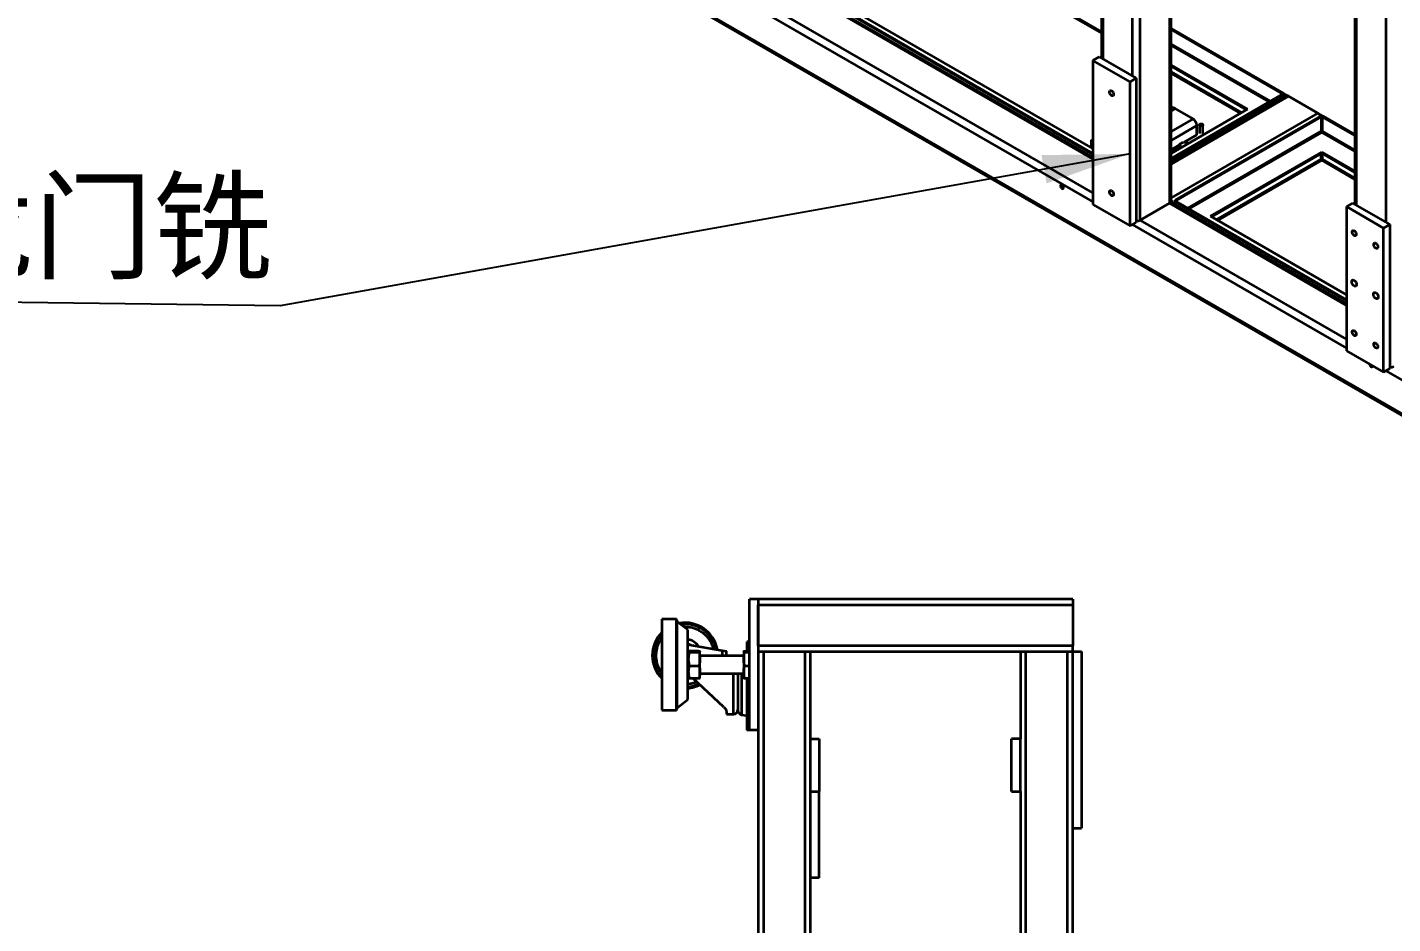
# Model space of a CAD drawing. Header units: millimetres. Extents: x 5960 to 13385, y 4099 to 9349.
# Drawn here: x 10098 to 11660, y 6561 to 7588 of the extents above; entities that cross this region are included whole.
import ezdxf

# ---------------------------------------------------------------- set-up
doc = ezdxf.new("R2010")
doc.units = ezdxf.units.MM
doc.styles.get("Standard").update_dxf_attribs({"font": 'arial.ttf'})
doc.dimstyles.new('ISO-25', dxfattribs={"dimtxt": 2.5, "dimasz": 2.5, "dimexe": 1.25, "dimexo": 0.625, "dimtad": 1, "dimtxsty": 'Standard', "dimcen": 2.5, "dimadec": 0, "dimazin": 0, "dimtfac": 1, "dimtmove": 0, "dimatfit": 3, "dimfxl": 1, "dimarcsym": 0})

msp = doc.modelspace()

# ---------------------------------------------------------------- linework, layer by layer
at = {"color": 8, "linetype": 'Continuous', "lineweight": 35}
for p, q in [((11371.246, 7366.883), (11371.246, 8409.892)), ((11404.621, 8390.624), (11404.621, 7386.151)), ((11328.819, 7551.092), (11328.819, 8258.217)), ((11362.195, 8241.889), (11362.195, 7531.825)), ((11618.733, 7383.728), (11618.733, 8090.854)), ((11652.108, 8074.526), (11652.108, 7364.461)), ((11041.951, 7746.87), (11326.945, 7582.347)), ((11041.451, 7745.526), (11326.945, 7580.714)), ((10867.22, 7696.386), (11317.223, 7436.605)), ((10829.319, 7669.28), (11317.223, 7387.619)), ((11317.223, 7398.07), (10833.844, 7677.118)), ((11406.496, 7568.268), (11519.806, 7502.855)), ((11406.496, 7566.635), (11518.392, 7502.038)), ((11406.496, 7536.423), (11487.278, 7489.788)), ((11406.496, 7534.79), (11485.863, 7488.972)), ((11406.496, 7430.992), (11540.951, 7508.612)), ((11406.496, 7491.656), (11411.33, 7494.447)), ((11574.327, 7489.345), (11406.496, 7392.458)), ((11431.633, 7482.726), (11406.496, 7468.215)), ((11578.352, 7481.218), (11578.852, 7481.506)), ((11578.852, 7481.506), (11579.352, 7481.218)), ((11406.496, 7458.091), (11436.017, 7475.133)), ((11425.766, 7380.394), (11578.352, 7468.48)), ((11427.18, 7379.577), (11578.852, 7467.135)), ((11578.852, 7467.135), (11616.858, 7445.195)), ((11579.352, 7468.48), (11616.858, 7446.828)), ((11458.295, 7367.327), (11578.352, 7436.635)), ((11459.709, 7366.511), (11578.852, 7435.291)), ((11578.852, 7442.965), (11578.352, 7442.677)), ((11579.352, 7442.677), (11578.852, 7442.965)), ((11578.852, 7435.291), (11616.858, 7413.35)), ((11579.352, 7436.635), (11616.858, 7414.983)), ((11404.621, 7386.151), (11607.136, 7269.241)), ((11362.194, 7361.658), (11607.136, 7220.256)), ((11607.136, 7230.706), (11371.246, 7366.883)), ((11652.108, 7194.294), (11897.05, 7052.892)), ((10849.189, 6901.361), (10850.66, 6901.459)), ((10893.16, 6874.284), (10893.16, 6867.922)), ((10906.16, 6801.422), (10906.16, 6847.922)), ((10915.292, 6847.922), (10915.292, 6800.693))]:
    msp.add_line(p, q, dxfattribs=at)
at = {"color": 7, "linetype": 'Continuous', "lineweight": 35}
for p, q in [((11406.496, 7388.763), (11406.496, 8389.542)), ((11326.945, 8259.3), (11326.945, 7552.174)), ((11616.858, 8091.936), (11616.858, 7384.81)), ((11317.223, 7438.769), (10870.42, 7696.702)), ((10873.306, 7698.097), (11317.223, 7441.83)), ((10874.367, 7698.709), (11317.223, 7443.054)), ((11317.223, 7448.766), (10914.172, 7681.443)), ((12441.522, 6700.034), (10829.319, 7630.739)), ((10830.645, 7627.809), (12441.929, 6697.634)), ((11616.858, 7464.791), (11406.496, 7586.231)), ((11534.865, 7512.125), (11406.496, 7586.231)), ((11533.804, 7511.513), (11406.496, 7585.007)), ((11324.294, 7553.704), (11317.223, 7549.622)), ((11359.649, 7525.13), (11317.223, 7549.622)), ((11317.223, 7549.622), (11317.223, 7384.681)), ((11324.294, 7553.704), (11366.72, 7529.212)), ((11406.496, 7544.184), (11493.999, 7493.669)), ((11366.72, 7529.212), (11359.649, 7525.13)), ((11366.72, 7529.212), (11366.72, 7364.271)), ((11492.939, 7493.056), (11406.496, 7542.959)), ((11359.649, 7360.189), (11359.649, 7525.13)), ((11534.865, 7512.125), (11533.804, 7511.513)), ((11534.865, 7510.323), (11534.865, 7512.125)), ((11406.496, 7437.442), (11533.804, 7510.936)), ((11406.496, 7436.217), (11534.865, 7510.323)), ((11537.751, 7508.929), (11406.496, 7433.156)), ((11533.804, 7511.513), (11533.804, 7510.936)), ((11534.865, 7510.323), (11533.804, 7510.936)), ((11534.865, 7510.323), (11534.865, 7507.262)), ((11540.951, 7508.612), (11574.327, 7489.345)), ((11493.999, 7493.669), (11406.496, 7443.154)), ((11577.291, 7485.831), (11410.707, 7389.664)), ((11431.633, 7482.726), (11411.33, 7494.447)), ((11578.352, 7485.219), (11411.768, 7389.052)), ((11577.291, 7485.831), (11578.352, 7485.219)), ((11578.352, 7485.219), (11578.352, 7468.48)), ((11578.852, 7481.506), (11578.852, 7467.135)), ((11580.413, 7485.831), (11579.352, 7485.219)), ((11616.858, 7463.567), (11579.352, 7485.219)), ((11579.352, 7485.219), (11579.352, 7468.48)), ((11616.858, 7464.791), (11580.413, 7485.831)), ((11436.017, 7464.273), (11436.017, 7475.133)), ((11438.966, 7475.762), (11438.966, 7465.906)), ((11439.856, 7476.754), (11439.552, 7476.578)), ((11442.381, 7476.578), (11442.077, 7476.754)), ((11442.966, 7465.906), (11442.966, 7475.762)), ((11315.223, 7457.393), (11315.223, 7449.921)), ((11316.112, 7458.384), (11315.808, 7458.209)), ((11416.298, 7452.89), (11406.496, 7447.231)), ((11410.559, 7447.538), (11414.883, 7451.147)), ((11416.298, 7453.709), (11420.38, 7456.066)), ((11417.792, 7450.49), (11416.298, 7453.709)), ((11416.298, 7450.032), (11416.298, 7453.709)), ((11416.782, 7449.092), (11416.298, 7450.032)), ((11418.905, 7450.318), (11417.792, 7450.49)), ((11417.792, 7449.675), (11417.792, 7450.49)), ((11420.38, 7456.066), (11425.957, 7455.204)), ((11436.017, 7464.273), (11421.5, 7455.893)), ((11425.957, 7455.204), (11426.255, 7454.561)), ((11406.496, 7446.31), (11410.559, 7447.538)), ((11415.124, 7448.964), (11415.124, 7448.356)), ((11415.124, 7448.356), (11415.135, 7448.141)), ((11451.573, 7371.207), (11578.852, 7444.684)), ((11578.852, 7443.459), (11452.634, 7370.595)), ((11578.352, 7436.635), (11578.352, 7443.171)), ((11578.446, 7441.035), (11579.352, 7440.512)), ((11578.852, 7444.684), (11616.858, 7422.744)), ((11578.852, 7443.459), (11578.852, 7444.684)), ((11616.858, 7421.519), (11578.852, 7443.459)), ((11578.852, 7443.459), (11578.852, 7442.965)), ((11579.352, 7443.171), (11579.352, 7436.635)), ((11607.136, 7271.405), (11406.089, 7387.467)), ((11410.707, 7389.664), (11411.768, 7389.052)), ((11410.707, 7389.664), (11410.707, 7387.862)), ((11410.707, 7387.862), (11411.768, 7388.474)), ((11410.707, 7384.801), (11410.707, 7387.862)), ((11410.707, 7387.862), (11607.136, 7274.466)), ((11411.768, 7389.052), (11411.768, 7388.474)), ((11411.768, 7388.474), (11607.136, 7275.691)), ((11317.223, 7384.681), (11359.649, 7360.189)), ((11404.621, 7386.151), (11371.246, 7366.883)), ((11614.207, 7386.341), (11607.136, 7382.259)), ((11649.563, 7357.766), (11607.136, 7382.259)), ((11607.136, 7382.259), (11607.136, 7217.317)), ((11614.207, 7386.341), (11656.634, 7361.848)), ((11359.649, 7360.189), (11366.72, 7364.271)), ((11607.136, 7281.403), (11451.573, 7371.207)), ((11656.634, 7361.848), (11649.563, 7357.766)), ((11649.563, 7192.825), (11649.563, 7357.766)), ((11656.634, 7361.848), (11656.634, 7196.907)), ((11607.136, 7217.317), (11649.563, 7192.825)), ((11649.563, 7192.825), (11656.634, 7196.907)), ((10934.16, 6932.922), (10924.16, 6932.922)), ((10924.16, 6782.922), (10924.16, 6932.922)), ((11294.16, 6932.922), (10934.16, 6932.922)), ((10934.16, 6932.922), (10934.16, 6782.922)), ((10934.16, 6926.522), (11294.16, 6926.522)), ((10934.16, 6879.322), (10934.16, 6926.522)), ((11294.16, 6932.922), (11294.16, 6926.522)), ((11294.16, 6926.522), (11294.16, 6879.322)), ((10840.66, 6909.922), (10824.16, 6909.922)), ((10824.16, 6909.922), (10824.16, 6811.305)), ((10841.66, 6908.922), (10840.66, 6909.922)), ((10840.66, 6811.305), (10840.66, 6909.922)), ((10841.66, 6806.922), (10841.66, 6908.922)), ((10853.66, 6897.922), (10841.66, 6907.153)), ((10853.66, 6817.922), (10853.66, 6897.922)), ((10853.66, 6881.096), (10893.16, 6874.284)), ((10853.66, 6874.188), (10853.91, 6874.051)), ((10854.66, 6873.922), (10853.66, 6873.922)), ((10853.91, 6874.051), (10854.124, 6873.922)), ((10853.91, 6874.051), (10854.134, 6873.922)), ((10854.66, 6843.578), (10854.66, 6873.922)), ((10854.66, 6873.618), (10855.267, 6873.268)), ((10854.66, 6873.545), (10855.023, 6873.24)), ((10866.5, 6873.449), (10855.821, 6873.449)), ((10855.821, 6872.332), (10866.5, 6872.332)), ((10867.66, 6864.568), (10867.66, 6872.891)), ((10893.16, 6874.284), (10898.16, 6873.422)), ((10898.16, 6867.922), (10898.16, 6873.422)), ((10917.66, 6872.891), (10917.66, 6864.568)), ((10918.821, 6873.449), (10924.16, 6873.449)), ((10918.821, 6872.332), (10924.16, 6872.332)), ((10921.16, 6883.922), (10921.16, 6878.922)), ((10924.16, 6883.922), (10921.16, 6883.922)), ((10924.16, 6878.922), (10921.16, 6878.922)), ((10921.16, 6878.922), (10921.16, 6873.449)), ((11294.16, 6879.322), (10934.16, 6879.322)), ((10934.16, 6872.922), (10940.56, 6872.922)), ((10940.56, 5592.922), (10940.56, 6872.922)), ((10940.56, 6872.922), (10987.76, 6872.922)), ((10987.76, 6872.922), (10987.76, 5592.922)), ((10987.76, 6872.922), (10994.16, 6872.922)), ((10994.16, 6872.922), (11234.16, 6872.922)), ((10994.16, 6772.922), (10994.16, 6872.922)), ((11234.16, 6872.922), (11234.16, 6772.922)), ((11234.16, 6872.922), (11240.56, 6872.922)), ((11240.56, 5592.922), (11240.56, 6872.922)), ((11240.56, 6872.922), (11287.76, 6872.922)), ((11287.76, 6872.922), (11287.76, 5592.922)), ((11287.76, 6872.922), (11294.16, 6872.922)), ((11294.16, 6872.922), (11294.16, 6879.322)), ((11294.16, 6872.922), (11304.16, 6872.922)), ((11294.16, 6670.922), (11294.16, 6872.922)), ((11304.16, 6872.922), (11304.16, 6670.922)), ((10855.821, 6856.805), (10866.5, 6856.805)), ((10917.66, 6867.922), (10867.66, 6867.922)), ((10867.66, 6849.6), (10867.66, 6864.568)), ((10917.66, 6864.568), (10917.66, 6849.6)), ((10918.821, 6856.805), (10924.16, 6856.805)), ((10853.66, 6841.922), (10854.66, 6841.922)), ((10854.66, 6841.922), (10854.66, 6843.578)), ((10855.821, 6842.394), (10866.5, 6842.394)), ((10894.975, 6809.388), (10859.533, 6842.394)), ((10867.66, 6842.953), (10867.66, 6849.6)), ((10867.66, 6847.922), (10917.66, 6847.922)), ((10911.16, 6847.922), (10911.16, 6805.617)), ((10917.66, 6849.6), (10917.66, 6842.953)), ((10918.821, 6842.394), (10924.16, 6842.394)), ((10921.16, 6842.394), (10921.16, 6787.922)), ((10824.16, 6811.305), (10824.16, 6805.922)), ((10840.66, 6805.922), (10840.66, 6811.305)), ((10841.66, 6808.691), (10853.66, 6817.922)), ((10824.16, 6805.922), (10840.66, 6805.922)), ((10840.66, 6805.922), (10841.66, 6806.922)), ((10898.16, 6802.07), (10898.16, 6801.422)), ((10898.16, 6801.422), (10906.16, 6801.422)), ((10915.292, 6800.693), (10921.16, 6799.658)), ((10921.16, 6787.922), (10924.16, 6787.922)), ((10921.16, 6787.922), (10921.16, 6782.922)), ((10924.16, 6782.922), (10921.16, 6782.922)), ((10934.16, 6782.922), (10924.16, 6782.922)), ((10934.16, 6782.922), (10934.16, 5682.922)), ((10994.16, 6712.922), (10994.16, 6772.922)), ((10994.16, 6772.922), (11004.16, 6772.922)), ((11004.16, 6772.922), (11004.16, 6712.922)), ((11224.16, 6712.922), (11224.16, 6772.922)), ((11234.16, 6772.922), (11224.16, 6772.922)), ((11234.16, 6712.922), (11234.16, 6772.922)), ((10994.16, 6712.922), (11004.16, 6712.922)), ((10994.16, 5752.922), (10994.16, 6712.922)), ((11004.16, 6613.922), (11004.16, 6712.922)), ((11224.16, 6712.922), (11234.16, 6712.922)), ((11234.16, 6712.922), (11234.16, 5752.922)), ((11294.16, 6670.922), (11304.16, 6670.922)), ((11294.16, 5794.922), (11294.16, 6670.922)), ((11004.16, 6613.922), (10994.16, 6613.922))]:
    msp.add_line(p, q, dxfattribs=at)
at = {"color": 7, "linetype": 'Continuous', "lineweight": 35, "flags": 128}
for points in [[(11340.84, 7510.675), (11340.71, 7509.849), (11340.333, 7509.263), (11339.751, 7508.98), (11339.026, 7509.031), (11338.237, 7509.411), (11337.47, 7510.078), (11336.808, 7510.961), (11336.321, 7511.963), (11336.064, 7512.975), (11336.064, 7513.889), (11336.321, 7514.605), (11336.808, 7515.046), (11337.47, 7515.163), (11338.237, 7514.945), (11339.026, 7514.414), (11339.751, 7513.628), (11340.333, 7512.673), (11340.71, 7511.652), (11340.84, 7510.675)], [(11439.552, 7474.946), (11439.119, 7475.32), (11438.966, 7475.762), (11439.119, 7476.204), (11439.552, 7476.578)], [(11442.077, 7475.472), (11441.567, 7475.275), (11440.966, 7475.206), (11440.365, 7475.275), (11439.856, 7475.472), (11439.515, 7475.766), (11439.396, 7476.113), (11439.515, 7476.46), (11439.856, 7476.754), (11440.365, 7476.95), (11440.966, 7477.019), (11441.567, 7476.95), (11442.077, 7476.754), (11442.417, 7476.46), (11442.537, 7476.113), (11442.417, 7475.766), (11442.077, 7475.472)], [(11442.381, 7476.578), (11442.814, 7476.204), (11442.966, 7475.762), (11442.814, 7475.32), (11442.381, 7474.946), (11441.732, 7474.695), (11440.966, 7474.607), (11440.201, 7474.695), (11439.552, 7474.946)], [(11315.808, 7456.576), (11315.375, 7456.951), (11315.223, 7457.393), (11315.375, 7457.835), (11315.808, 7458.209)], [(11316.112, 7457.102), (11315.772, 7457.396), (11315.652, 7457.743), (11315.772, 7458.09), (11316.112, 7458.385), (11316.622, 7458.581), (11317.223, 7458.65)], [(11317.223, 7456.238), (11316.457, 7456.326), (11315.808, 7456.576)], [(11317.223, 7456.837), (11316.622, 7456.906), (11316.112, 7457.102)], [(11414.883, 7451.147), (11416.02, 7451.913), (11416.298, 7452.059)], [(11283.635, 7404.069), (11283.501, 7404.928), (11283.117, 7405.812), (11282.544, 7406.585), (11281.867, 7407.131), (11281.191, 7407.366), (11280.617, 7407.255), (11280.234, 7406.814), (11280.1, 7406.11), (11280.234, 7405.252), (11280.617, 7404.368), (11281.191, 7403.594), (11281.867, 7403.049), (11282.544, 7402.813), (11283.117, 7402.925), (11283.501, 7403.366), (11283.635, 7404.069)], [(11340.84, 7396.36), (11340.71, 7395.534), (11340.333, 7394.947), (11339.751, 7394.664), (11339.026, 7394.716), (11338.237, 7395.096), (11337.47, 7395.763), (11336.808, 7396.645), (11336.321, 7397.647), (11336.064, 7398.66), (11336.064, 7399.574), (11336.321, 7400.29), (11336.808, 7400.73), (11337.47, 7400.848), (11338.237, 7400.629), (11339.026, 7400.098), (11339.751, 7399.313), (11340.333, 7398.358), (11340.71, 7397.336), (11340.84, 7396.36)], [(11618.379, 7350.455), (11618.249, 7349.629), (11617.872, 7349.043), (11617.29, 7348.76), (11616.565, 7348.811), (11615.777, 7349.191), (11615.01, 7349.858), (11614.347, 7350.741), (11613.861, 7351.743), (11613.604, 7352.755), (11613.604, 7353.669), (11613.861, 7354.385), (11614.347, 7354.826), (11615.01, 7354.943), (11615.777, 7354.725), (11616.565, 7354.194), (11617.29, 7353.408), (11617.872, 7352.453), (11618.249, 7351.432), (11618.379, 7350.455)], [(11643.128, 7336.168), (11642.998, 7335.342), (11642.621, 7334.756), (11642.039, 7334.473), (11641.314, 7334.524), (11640.525, 7334.904), (11639.758, 7335.571), (11639.096, 7336.454), (11638.61, 7337.455), (11638.353, 7338.468), (11638.353, 7339.382), (11638.61, 7340.098), (11639.096, 7340.539), (11639.758, 7340.656), (11640.525, 7340.438), (11641.314, 7339.907), (11642.039, 7339.121), (11642.621, 7338.166), (11642.998, 7337.145), (11643.128, 7336.168)], [(11618.804, 7293.053), (11618.678, 7292.162), (11618.312, 7291.496), (11617.739, 7291.114), (11617.009, 7291.049), (11616.187, 7291.306), (11615.346, 7291.864), (11614.561, 7292.673), (11613.902, 7293.661), (11613.427, 7294.739), (11613.178, 7295.813), (11613.178, 7296.787), (11613.427, 7297.574), (11613.902, 7298.104), (11614.561, 7298.33), (11615.346, 7298.233), (11616.187, 7297.82), (11617.009, 7297.129), (11617.739, 7296.221), (11618.312, 7295.176), (11618.678, 7294.088), (11618.804, 7293.053)], [(11643.552, 7278.765), (11643.427, 7277.875), (11643.061, 7277.209), (11642.487, 7276.827), (11641.757, 7276.761), (11640.935, 7277.019), (11640.095, 7277.577), (11639.31, 7278.386), (11638.651, 7279.374), (11638.176, 7280.452), (11637.927, 7281.526), (11637.927, 7282.5), (11638.176, 7283.287), (11638.651, 7283.817), (11639.31, 7284.043), (11640.095, 7283.946), (11640.935, 7283.533), (11641.757, 7282.842), (11642.487, 7281.934), (11643.061, 7280.889), (11643.427, 7279.801), (11643.552, 7278.765)], [(11618.379, 7236.14), (11618.249, 7235.313), (11617.872, 7234.727), (11617.29, 7234.444), (11616.565, 7234.496), (11615.777, 7234.875), (11615.01, 7235.543), (11614.347, 7236.425), (11613.861, 7237.427), (11613.604, 7238.44), (11613.604, 7239.353), (11613.861, 7240.07), (11614.347, 7240.51), (11615.01, 7240.627), (11615.777, 7240.409), (11616.565, 7239.878), (11617.29, 7239.093), (11617.872, 7238.138), (11618.249, 7237.116), (11618.379, 7236.14)], [(11643.128, 7221.853), (11642.998, 7221.026), (11642.621, 7220.44), (11642.039, 7220.157), (11641.314, 7220.208), (11640.525, 7220.588), (11639.758, 7221.256), (11639.096, 7222.138), (11638.61, 7223.14), (11638.353, 7224.152), (11638.353, 7225.066), (11638.61, 7225.782), (11639.096, 7226.223), (11639.758, 7226.34), (11640.525, 7226.122), (11641.314, 7225.591), (11642.039, 7224.805), (11642.621, 7223.85), (11642.998, 7222.829), (11643.128, 7221.853)], [(11633.653, 7202.01), (11633.653, 7202.008), (11633.787, 7201.149), (11634.171, 7200.266), (11634.744, 7199.492), (11635.421, 7198.947), (11636.097, 7198.711), (11636.671, 7198.823), (11637.054, 7199.264), (11637.188, 7199.967), (11637.188, 7199.967)], [(10853.66, 6881.84), (10855.262, 6881.379), (10857.284, 6880.471)]]:
    msp.add_lwpolyline(points, dxfattribs=at)
at = {"color": 7, "linetype": 'Continuous', "lineweight": 35}
for centre, radius, start, end in [((11539.077, 7505.995), 3.219, 54.382423, 114.307119), ((11407.462, 7488.698), 6.929, 56.0618, 98.015048), ((11426.498, 7474.7), 9.528, 2.605478, 57.394522), ((11569.185, 7481.253), 9.587, 26.755962, 57.566809), ((11570.553, 7481.341), 8.301, 1.142636, 20.02137), ((11417.905, 7448.93), 2.748, 125.779548, 195.205033), ((11574.891, 7442.8), 3.965, 330.810597, 2.393186), ((11286.448, 7407.734), 4.122, 195.046964, 224.94766), ((11403.293, 7389.082), 3.219, 294.374658, 354.305201), ((11398.466, 7382.596), 10.804, 18.010979, 41.990751), ((11366.905, 7375.034), 9.235, 268.855903, 298.040239), ((11656.818, 7207.67), 9.235, 268.855903, 298.040239), ((10850.66, 6868.422), 37.5, 10.498517, 100.18598), ((10850.66, 6868.422), 37.5, 134.964349, 225.035651), ((10850.66, 6868.422), 18.75, 34.109503, 80.793104), ((10850.66, 6868.422), 37.5, 274.588566, 296.754366), ((10906.16, 6806.422), 5, 270, 0), ((10916.16, 6805.617), 5, 180, 260)]:
    msp.add_arc(centre, radius, start, end, dxfattribs=at)
at = {"color": 8, "linetype": 'Continuous', "lineweight": 35}
for start, end in [(11.390958, 97.959524), (137.422423, 222.577577), (274.781824, 295.861925)]:
    msp.add_arc((10850.66, 6868.422), 35.988, start, end, dxfattribs=at)
at = {"color": 7, "linetype": 'Continuous', "lineweight": 35}
for points in [[(11578.352, 7468.48), (11578.346, 7468.357), (11578.332, 7468.11), (11578.444, 7467.716), (11578.626, 7467.363), (11578.777, 7467.211), (11578.852, 7467.135)], [(11578.852, 7467.135), (11578.928, 7467.211), (11579.078, 7467.363), (11579.26, 7467.716), (11579.372, 7468.11), (11579.359, 7468.357), (11579.352, 7468.48)], [(11578.852, 7435.291), (11578.777, 7435.366), (11578.626, 7435.518), (11578.444, 7435.871), (11578.332, 7436.266), (11578.346, 7436.512), (11578.352, 7436.635)], [(11579.352, 7436.635), (11579.359, 7436.512), (11579.372, 7436.266), (11579.26, 7435.871), (11579.078, 7435.518), (11578.928, 7435.366), (11578.852, 7435.291)]]:
    msp.add_open_spline(points, degree=3, dxfattribs=at)
at = {"color": 8, "linetype": 'Continuous', "lineweight": 35}
for points, knots in [([(10824.16, 6848.702), (10824.065, 6848.827), (10823.83, 6849.136), (10823.465, 6849.659), (10823.053, 6850.267), (10822.645, 6850.904), (10822.251, 6851.552), (10821.871, 6852.208), (10821.605, 6852.694), (10821.289, 6853.291), (10820.897, 6854.064), (10820.305, 6855.351), (10819.761, 6856.697), (10819.273, 6858.082), (10818.866, 6859.404), (10818.48, 6860.889), (10818.135, 6862.539), (10817.856, 6864.355), (10817.667, 6866.334), (10817.579, 6869.057), (10817.788, 6872.468), (10818.353, 6875.506), (10818.903, 6877.553), (10819.242, 6878.659), (10819.619, 6879.752), (10820.035, 6880.831), (10820.487, 6881.895), (10820.977, 6882.942), (10821.358, 6883.688), (10821.756, 6884.427), (10822.224, 6885.258), (10822.892, 6886.342), (10823.534, 6887.284), (10823.934, 6887.855), (10824.125, 6888.101), (10824.16, 6888.146)], [0, 0, 0, 0, 0.01118991, 0.0275094, 0.04533188, 0.0632701, 0.08120823, 0.09914624, 0.1170841, 0.12049275, 0.14713883, 0.17858613, 0.22097794, 0.25011837, 0.28283284, 0.31912117, 0.35898319, 0.40241871, 0.4494275, 0.50000933, 0.59569155, 0.69137386, 0.71872737, 0.74608088, 0.77343439, 0.80078788, 0.82814137, 0.85549485, 0.88284832, 0.88755653, 0.91506332, 0.95054396, 0.97786617, 0.99597225, 1, 1, 1, 1]), ([(10850.66, 6901.459), (10852.432, 6901.377), (10855.975, 6901.213), (10860.119, 6900.15), (10863.11, 6899.049), (10865.054, 6898.184), (10866.938, 6897.197), (10868.755, 6896.091), (10870.153, 6895.111), (10871.171, 6894.326), (10871.843, 6893.779), (10872.501, 6893.216), (10873.073, 6892.699), (10873.77, 6892.039), (10874.514, 6891.293), (10875.262, 6890.479), (10875.969, 6889.666), (10876.675, 6888.801), (10877.336, 6887.921), (10877.857, 6887.185), (10878.267, 6886.576), (10878.675, 6885.939), (10879.07, 6885.292), (10879.449, 6884.635), (10879.715, 6884.15), (10880.032, 6883.552), (10880.423, 6882.779), (10881.015, 6881.493), (10881.56, 6880.147), (10882.046, 6878.761), (10882.45, 6877.463), (10882.68, 6876.544), (10882.798, 6876.071)], [0, 0, 0, 0, 0.12022364, 0.24044728, 0.28858033, 0.33671338, 0.38484642, 0.43297947, 0.48111252, 0.50072557, 0.52033862, 0.53995173, 0.55956493, 0.57268836, 0.60518212, 0.63110366, 0.64780066, 0.6783463, 0.70692951, 0.72254918, 0.73960736, 0.75677633, 0.77394521, 0.79111398, 0.8082826, 0.81154508, 0.8370485, 0.86714723, 0.90772114, 0.93561193, 0.96692348, 1, 1, 1, 1]), ([(10864.026, 6838.211), (10863.865, 6838.139), (10863.469, 6837.964), (10862.829, 6837.704), (10862.109, 6837.428), (10861.383, 6837.169), (10860.65, 6836.927), (10860.143, 6836.773), (10859.768, 6836.664), (10859.331, 6836.54), (10858.683, 6836.37), (10857.876, 6836.179), (10857.061, 6836.005), (10856.102, 6835.833), (10854.958, 6835.641), (10854.123, 6835.605), (10853.66, 6835.584)], [0, 0, 0, 0, 0.04913846, 0.12083457, 0.19253984, 0.26431315, 0.33608633, 0.40785907, 0.41225642, 0.44507998, 0.53464891, 0.59906543, 0.67656884, 0.76715882, 0.87083499, 1, 1, 1, 1])]:
    msp.add_open_spline(points, degree=3, knots=knots, dxfattribs=at)
at = {"color": 7, "linetype": 'Continuous', "lineweight": 35}
for points, knots in [([(10854.66, 6872.891), (10854.718, 6872.984), (10854.835, 6873.172), (10855.49, 6873.356), (10855.821, 6873.449)], [0, 0, 0, 0, 0.49585378, 1, 1, 1, 1]), ([(10855.821, 6872.332), (10855.495, 6872.423), (10854.839, 6872.607), (10854.72, 6872.796), (10854.66, 6872.891)], [0, 0, 0, 0, 0.49653037, 1, 1, 1, 1]), ([(10854.66, 6864.568), (10854.718, 6865.868), (10854.835, 6868.488), (10855.49, 6871.044), (10855.821, 6872.332)], [0, 0, 0, 0, 0.49585378, 1, 1, 1, 1]), ([(10866.5, 6873.449), (10866.826, 6873.358), (10867.482, 6873.174), (10867.601, 6872.985), (10867.66, 6872.891)], [0, 0, 0, 0, 0.49653037, 1, 1, 1, 1]), ([(10867.66, 6872.891), (10867.602, 6872.797), (10867.485, 6872.609), (10866.83, 6872.425), (10866.5, 6872.332)], [0, 0, 0, 0, 0.49585379, 1, 1, 1, 1]), ([(10866.5, 6872.332), (10866.826, 6871.063), (10867.482, 6868.508), (10867.601, 6865.888), (10867.66, 6864.568)], [0, 0, 0, 0, 0.49653037, 1, 1, 1, 1]), ([(10917.66, 6872.891), (10917.718, 6872.984), (10917.835, 6873.172), (10918.49, 6873.356), (10918.821, 6873.449)], [0, 0, 0, 0, 0.495853785, 1, 1, 1, 1]), ([(10918.821, 6872.332), (10918.495, 6872.423), (10917.839, 6872.607), (10917.72, 6872.796), (10917.66, 6872.891)], [0, 0, 0, 0, 0.49653037, 1, 1, 1, 1]), ([(10917.66, 6864.568), (10917.718, 6865.868), (10917.835, 6868.488), (10918.49, 6871.044), (10918.821, 6872.332)], [0, 0, 0, 0, 0.49585379, 1, 1, 1, 1]), ([(10855.821, 6856.805), (10855.495, 6858.074), (10854.839, 6860.629), (10854.72, 6863.249), (10854.66, 6864.568)], [0, 0, 0, 0, 0.49653038, 1, 1, 1, 1]), ([(10854.66, 6849.6), (10854.718, 6850.805), (10854.835, 6853.237), (10855.49, 6855.609), (10855.821, 6856.805)], [0, 0, 0, 0, 0.49585379, 1, 1, 1, 1]), ([(10867.66, 6864.568), (10867.602, 6863.269), (10867.485, 6860.649), (10866.83, 6858.093), (10866.5, 6856.805)], [0, 0, 0, 0, 0.49585379, 1, 1, 1, 1]), ([(10866.5, 6856.805), (10866.826, 6855.627), (10867.482, 6853.256), (10867.601, 6850.824), (10867.66, 6849.6)], [0, 0, 0, 0, 0.49653037, 1, 1, 1, 1]), ([(10918.821, 6856.805), (10918.495, 6858.074), (10917.839, 6860.629), (10917.72, 6863.249), (10917.66, 6864.568)], [0, 0, 0, 0, 0.49653037, 1, 1, 1, 1]), ([(10917.66, 6849.6), (10917.718, 6850.805), (10917.835, 6853.237), (10918.49, 6855.609), (10918.821, 6856.805)], [0, 0, 0, 0, 0.49585379, 1, 1, 1, 1]), ([(10855.821, 6842.394), (10855.495, 6843.572), (10854.839, 6845.944), (10854.72, 6848.375), (10854.66, 6849.6)], [0, 0, 0, 0, 0.49653037, 1, 1, 1, 1]), ([(10854.66, 6842.953), (10854.718, 6842.86), (10854.835, 6842.671), (10855.49, 6842.487), (10855.821, 6842.394)], [0, 0, 0, 0, 0.49585378, 1, 1, 1, 1]), ([(10867.66, 6849.6), (10867.602, 6848.394), (10867.485, 6845.962), (10866.83, 6843.59), (10866.5, 6842.394)], [0, 0, 0, 0, 0.49585379, 1, 1, 1, 1]), ([(10866.5, 6842.394), (10866.826, 6842.486), (10867.482, 6842.67), (10867.601, 6842.858), (10867.66, 6842.953)], [0, 0, 0, 0, 0.49653037, 1, 1, 1, 1]), ([(10918.821, 6842.394), (10918.495, 6843.572), (10917.839, 6845.944), (10917.72, 6848.375), (10917.66, 6849.6)], [0, 0, 0, 0, 0.49653036, 1, 1, 1, 1]), ([(10917.66, 6842.953), (10917.718, 6842.86), (10917.835, 6842.671), (10918.49, 6842.487), (10918.821, 6842.394)], [0, 0, 0, 0, 0.49585379, 1, 1, 1, 1]), ([(10894.975, 6809.388), (10895.416, 6808.925), (10896.315, 6807.982), (10897.227, 6806.397), (10897.828, 6804.81), (10898.138, 6803.168), (10898.152, 6802.473), (10898.16, 6802.07)], [0, 0, 0, 0, 0.14641966, 0.29843315, 0.50183219, 0.71053796, 1, 1, 1, 1])]:
    msp.add_open_spline(points, degree=3, knots=knots, dxfattribs=at)

# ---------------------------------------------------------------- texts
at = {"color": 6, "insert": (9969.019, 7409.875), "char_height": 100, "attachment_point": 1}
msp.add_mtext_dynamic_manual_height_columns('{\\fSimSun|b0|i0|c134|p2;龙门铣}', width=666.79771, gutter_width=12.5, heights=[0], dxfattribs=at)

# ---------------------------------------------------------------- leaders
at = {"color": 1}
msp.add_leader([(11359.649, 7442.659), (10387.402, 7268.766), (9757.213, 7276.605)], dimstyle='ISO-25', override={"dimtxt": 100, "dimasz": 100}, dxfattribs=at)

doc.saveas('drawing.dxf')
